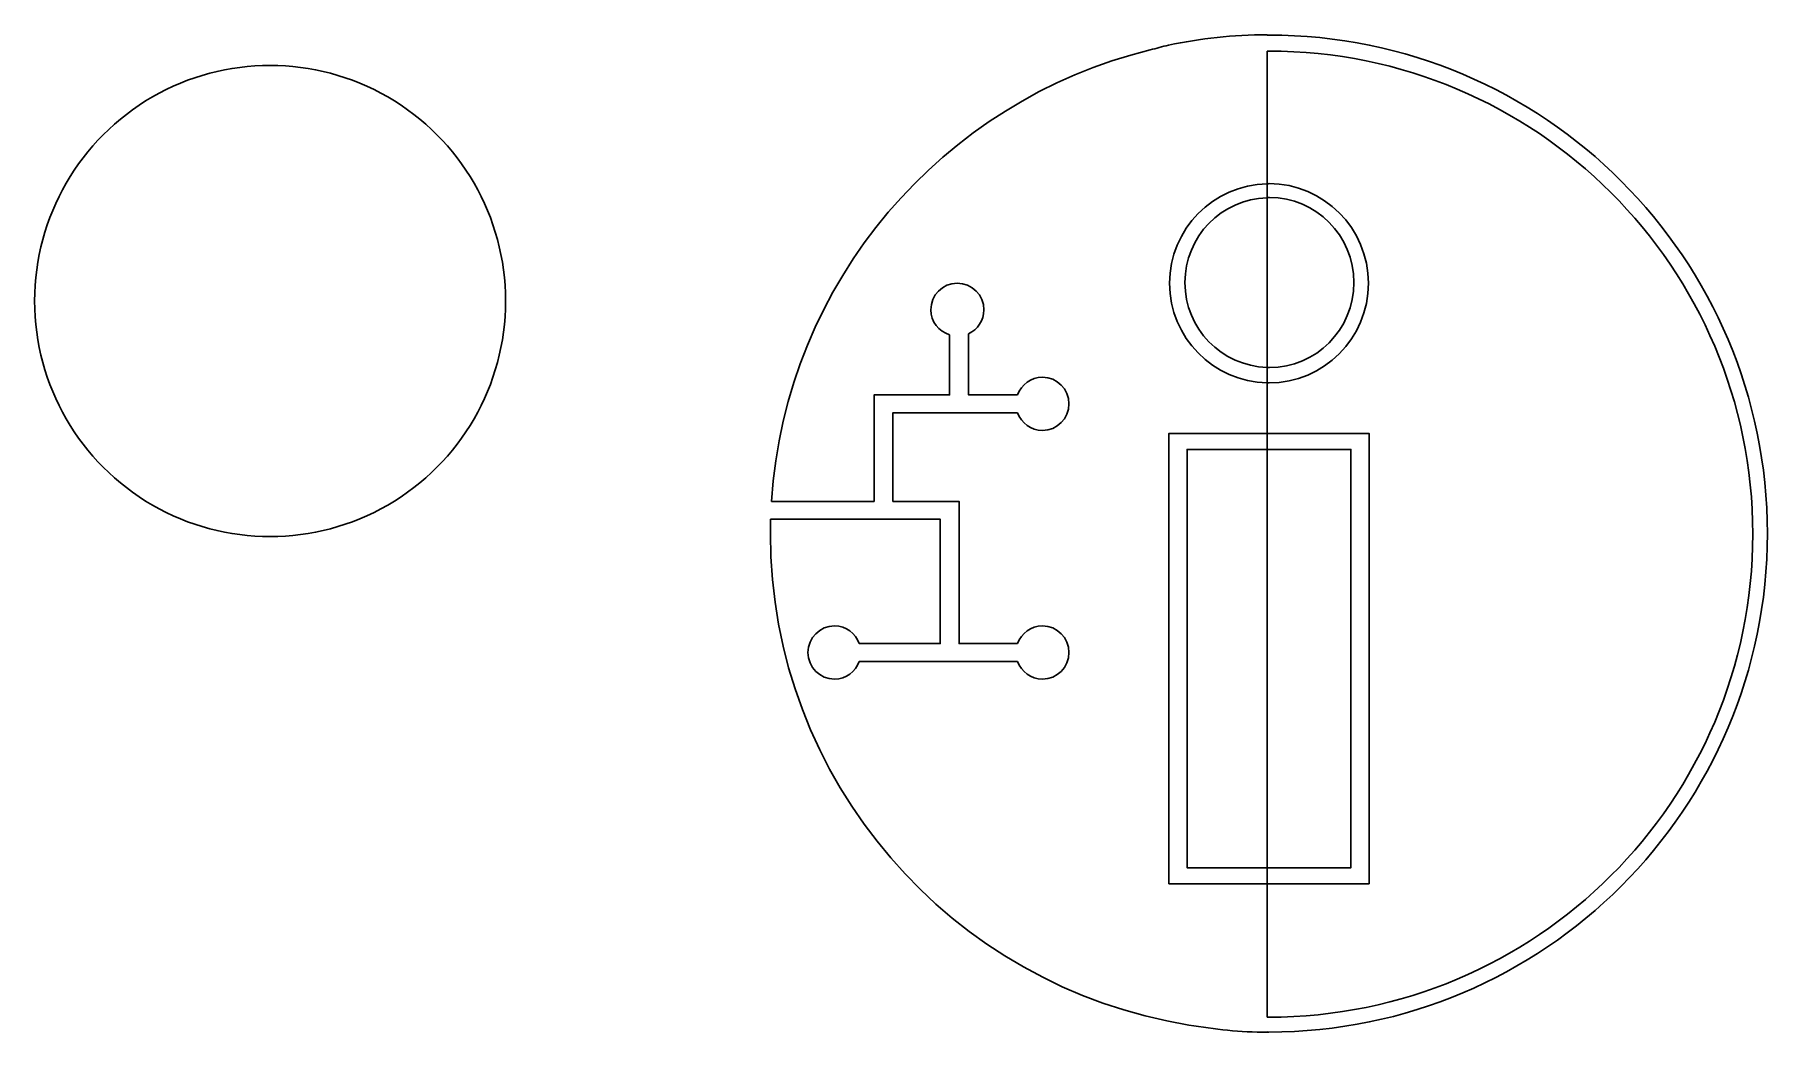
# Model space of a CAD drawing. Extents: x -137 to 193, y 3 to 193.
import ezdxf

# ---------------------------------------------------------------- set-up
doc = ezdxf.new("R2010")
doc.units = 0
doc.layers.get('0').update_dxf_attribs({"linetype": 'CONTINUOUS'})

msp = doc.modelspace()

# ---------------------------------------------------------------- linework, layer by layer
at = {"color": 7}
for points in [[(97.989452, 193.241249), (97.989452, 193.325009), (97.989452, 193.325009)], [(97.989452, 164.923049), (97.989452, 190.191559)], [(98.320696, 190.208307), (98.320696, 190.208307)], [(97.989452, 164.923049), (97.989452, 162.267169)], [(97.989452, 164.923049), (97.989452, 164.923049)], [(97.989452, 129.969322), (97.989452, 162.267169)], [(-47.131111, 142.604456), (-47.131111, 142.604456)], [(3.545843, 104.42433), (23.092075, 104.42433), (23.092075, 124.716238), (26.693812, 124.716238), (37.490516, 124.716238), (37.490516, 136.152455)], [(41.092253, 136.370269), (41.092253, 124.716238), (50.444891, 124.716238)], [(97.989452, 129.969322), (97.989452, 127.045376)], [(97.989452, 129.969322), (97.989452, 129.969322)], [(97.989452, 6.22383), (97.989452, 31.609719), (79.275709, 31.609719), (79.275709, 117.393703), (97.989452, 117.393703), (97.989452, 127.045376)], [(50.444891, 121.33149), (26.693812, 121.33149), (26.693812, 104.42433), (35.706598, 104.42433), (38.543814, 104.42433), (39.291347, 104.42433), (39.291347, 77.346147), (50.444891, 77.346147)], [(97.989452, 117.393703), (97.989452, 114.335735), (113.959428, 114.335735), (113.959428, 34.667723), (97.989452, 34.667723), (97.989452, 31.609719), (117.416713, 31.609719), (117.416713, 117.393703), (97.989452, 117.393703), (97.989452, 117.393703)], [(97.989452, 34.667723), (97.989452, 114.335735), (82.758511, 114.335735), (82.758511, 34.667723), (97.989452, 34.667723), (97.989452, 34.667723)], [(20.271802, 77.346147), (35.706598, 77.346147), (35.706598, 101.031209), (26.693812, 101.031209), (23.092075, 101.031209), (3.384485, 101.031209)], [(50.444891, 73.978076), (20.271802, 73.978076)], [(97.989452, 3.32501), (97.989452, 3.392091)]]:
    msp.add_lwpolyline(points, dxfattribs=at)
for points in [[(97.989452, 193.325009), (91.551004, 193.290663), (85.264213, 192.591784), (79.190785, 191.32265)], [(98.320696, 193.257962), (98.207153, 193.257962), (98.102953, 193.241593), (97.989452, 193.241249)], [(193.324999, 98.308281), (193.324999, 150.714874), (150.760475, 193.257962), (98.320696, 193.257962)], [(-114.441112, 181.465903), (-100.557254, 189.481752), (-83.451636, 189.481752), (-69.567778, 181.465903)], [(75.716477, 190.426123), (36.116364, 180.732153), (6.219224, 146.296055), (3.545843, 104.42433)], [(79.190785, 191.32265), (78.010837, 191.076075), (76.879828, 190.716595), (75.716477, 190.426123)], [(97.989452, 190.191559), (98.102993, 190.191976), (98.207113, 190.208307), (98.320696, 190.208307)], [(98.320696, 190.208307), (149.226561, 190.208307), (190.547267, 148.997678), (190.547267, 98.207695)], [(-136.877778, 142.604456), (-136.877778, 158.636154), (-128.324969, 173.450054), (-114.441112, 181.465903)], [(-69.567778, 181.465903), (-55.68392, 173.450054), (-47.131111, 158.636154), (-47.131111, 142.604456)], [(79.41163, 145.971647), (79.41163, 156.317456), (87.706242, 164.720803), (97.989452, 164.923049)], [(97.989452, 162.267169), (89.312984, 162.019485), (82.333809, 154.905129), (82.333809, 146.122455)], [(98.354704, 164.956592), (98.228212, 164.956592), (98.115402, 164.925536), (97.989452, 164.923049)], [(97.989452, 162.267169), (98.143983, 162.271569), (98.284053, 162.317427), (98.43963, 162.317427)], [(117.30631, 145.971647), (117.30631, 156.444208), (108.812491, 164.956592), (98.354704, 164.956592)], [(98.43963, 162.317427), (107.330923, 162.317427), (114.545522, 155.061593), (114.545522, 146.122455)], [(33.905766, 140.927957), (33.905766, 143.728677), (36.156502, 145.988399), (38.951566, 145.988399)], [(38.951566, 145.988399), (41.746712, 145.988399), (44.022888, 143.728677), (44.022888, 140.927957)], [(97.989452, 127.045376), (87.706242, 127.24774), (79.41163, 135.6258), (79.41163, 145.971647)], [(82.333809, 146.122455), (82.333809, 137.339781), (89.313024, 130.21724), (97.989452, 129.969322)], [(98.354704, 127.011834), (108.812491, 127.011834), (117.30631, 135.499049), (117.30631, 145.971647)], [(114.545522, 146.122455), (114.545522, 137.183314), (107.330923, 129.919106), (98.43963, 129.919106)], [(-114.441111, 103.743009), (-128.324969, 111.758858), (-136.877778, 126.572757), (-136.877778, 142.604456)], [(-47.131111, 142.604456), (-47.131111, 126.572758), (-55.68392, 111.758858), (-69.567777, 103.743009)], [(37.490516, 136.152455), (35.425414, 136.792586), (33.905766, 138.649343), (33.905766, 140.927957)], [(44.022888, 140.927957), (44.022888, 138.899324), (42.810712, 137.181937), (41.092253, 136.370269)], [(98.43963, 129.919106), (98.284053, 129.919106), (98.143983, 129.964925), (97.989452, 129.969322)], [(50.444891, 124.716238), (51.149067, 126.670215), (52.984524, 128.084264), (55.176358, 128.084264)], [(55.176358, 128.084264), (57.971498, 128.084264), (60.222198, 125.824542), (60.222198, 123.023864)], [(97.989452, 127.045376), (98.115402, 127.042889), (98.228212, 127.011834), (98.354704, 127.011834)], [(60.222198, 123.023864), (60.222198, 120.223142), (57.971498, 117.946672), (55.176358, 117.946672)], [(55.176358, 117.946672), (52.979523, 117.946672), (51.145384, 119.370627), (50.444891, 121.33149)], [(-69.567777, 103.743009), (-83.451635, 95.72716), (-100.557253, 95.72716), (-114.441111, 103.743009)], [(3.384485, 101.031209), (3.358814, 100.125874), (3.325001, 99.219777), (3.325001, 98.308281)], [(3.325001, 98.308281), (3.325001, 51.092405), (37.913237, 12.009732), (83.106819, 4.707393)], [(98.320696, 3.375304), (150.760475, 3.375304), (193.324999, 45.901695), (193.324999, 98.308281)], [(190.547267, 98.207695), (190.54719, 47.41779), (149.226561, 6.207156), (98.320696, 6.207156)], [(10.494499, 75.653736), (10.494499, 78.454453), (12.762182, 80.739268), (15.557322, 80.739268)], [(15.557322, 80.739268), (17.753926, 80.739268), (19.571197, 79.306702), (20.271802, 77.346147)], [(50.444891, 77.346147), (51.145384, 79.306931), (52.979523, 80.739268), (55.176358, 80.739268)], [(55.176358, 80.739268), (57.971498, 80.739268), (60.222198, 78.454453), (60.222198, 75.653736)], [(15.557322, 70.593294), (12.762182, 70.593294), (10.494499, 72.852977), (10.494499, 75.653736)], [(20.271802, 73.978076), (19.571815, 72.016335), (17.754778, 70.593294), (15.557322, 70.593294)], [(55.176358, 70.593294), (52.978708, 70.593294), (51.144763, 72.016106), (50.444891, 73.978076)], [(60.222198, 75.653736), (60.222198, 72.852977), (57.971498, 70.593294), (55.176358, 70.593294)], [(83.106819, 4.707393), (87.966132, 3.904022), (92.911075, 3.352125), (97.989452, 3.32501)], [(98.320696, 6.207156), (98.207113, 6.20708), (98.102993, 6.223485), (97.989452, 6.22383)], [(97.989452, 3.392091), (98.102953, 3.391676), (98.207153, 3.375304), (98.320696, 3.375304)]]:
    msp.add_open_spline(points, degree=3, dxfattribs=at)

doc.saveas('drawing.dxf')
